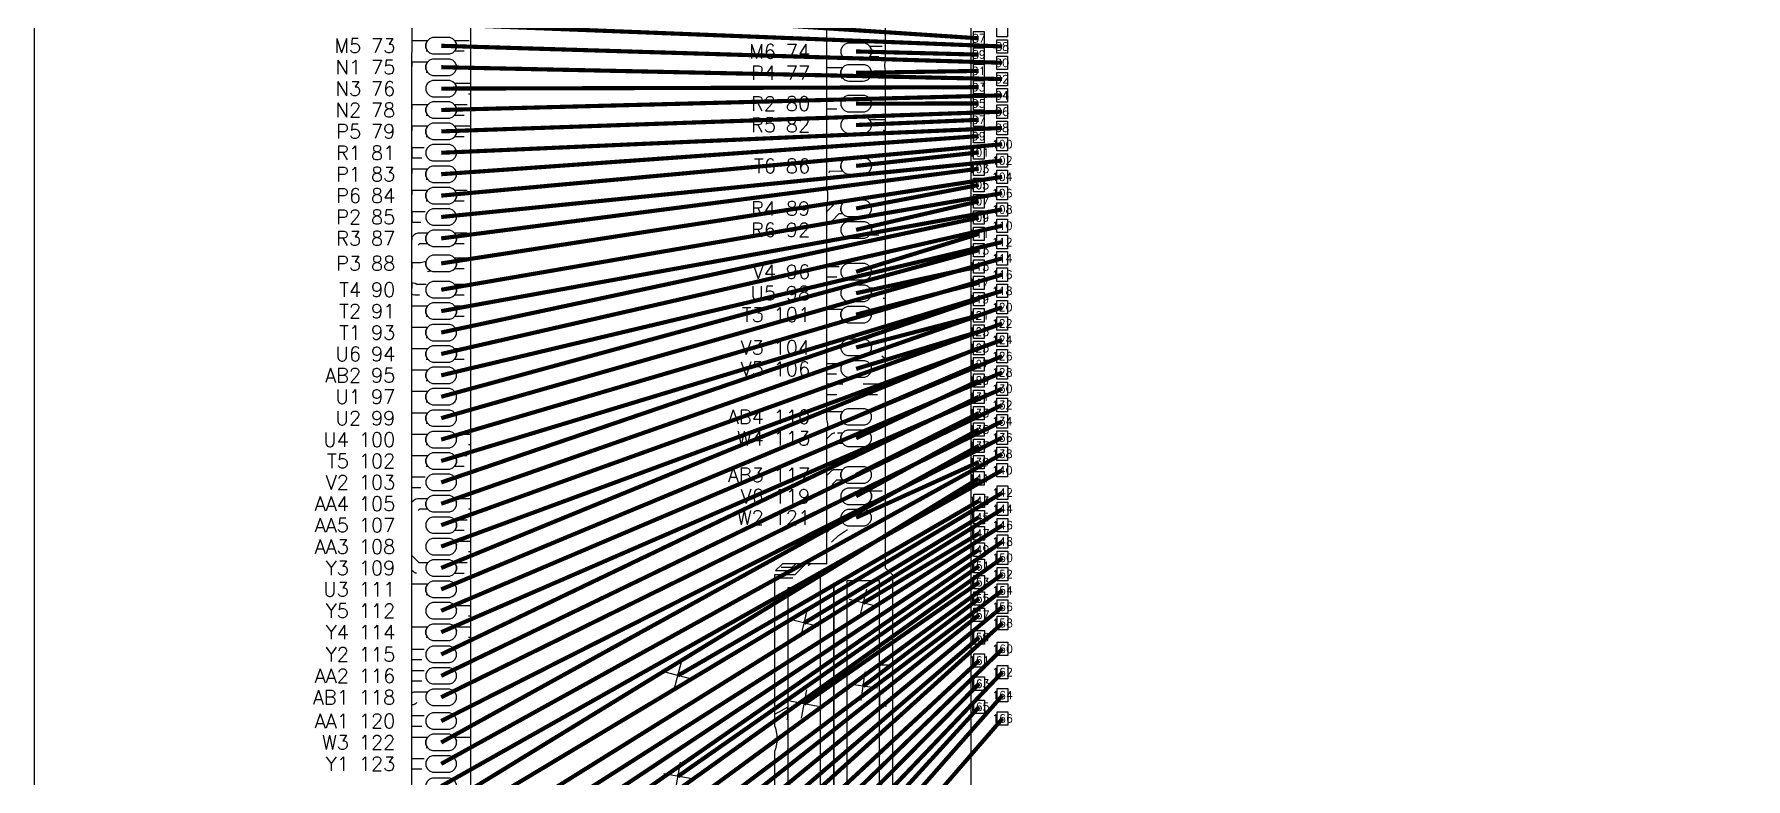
# Model space of a CAD drawing. Extents: x -8.5 to 8.5, y -8.5 to 8.5.
# Drawn here: x -8.5 to -0.1, y -3.67 to -0.02 of the extents above; entities that cross this region are included whole.
import ezdxf
from ezdxf.enums import TextEntityAlignment as Align

# ---------------------------------------------------------------- set-up
doc = ezdxf.new("R2010")
doc.units = 0
doc.header["$MEASUREMENT"] = 0
doc.linetypes.add('DASHED', pattern=[0.03, 0.015, -0.015])
for name, color, linetype in [('COPPER', 40, 'CONTINUOUS'), ('DIE_1', 5, 'CONTINUOUS'), ('DIE_PAD_1', 7, 'CONTINUOUS'), ('DIE_PAD_TEXT_1', 5, 'CONTINUOUS'), ('DIE_TEXT_1', 5, 'CONTINUOUS'), ('FINGER_PAD_1', 7, 'CONTINUOUS'), ('FINGER_TEXT_1', 4, 'CONTINUOUS'), ('RING_1', 3, 'CONTINUOUS'), ('RING_2', 1, 'CONTINUOUS'), ('TOPSOLDERMASK', 4, 'CONTINUOUS'), ('WIRE_TIER_1', 3, 'CONTINUOUS'), ('WIRE_TIER_2', 1, 'CONTINUOUS'), ('WIRE_TIER_3', 6, 'CONTINUOUS')]:
    doc.layers.add(name, color=color, linetype=linetype)
doc.styles.add('FONT0', font='romans', dxfattribs={"height": 1})

# ---------------------------------------------------------------- blocks, each defined once
blk = doc.blocks.new('FINGER-100X250OBR_1')
at = {"layer": 'FINGER_PAD_1', "flags": 128}
blk.add_lwpolyline([(0.00795, 0.07499), (-0.00795, 0.07499), (-0.02265, 0.0689), (-0.0339, 0.05765), (-0.03999, 0.04295), (-0.04, 0.035), (-0.04, -0.035), (-0.03999, -0.04295), (-0.0339, -0.05765), (-0.02265, -0.0689), (-0.00795, -0.07499), (0.00795, -0.07499), (0.02265, -0.0689), (0.0339, -0.05765), (0.03999, -0.04295), (0.04, -0.035), (0.04, 0.035), (0.03999, 0.04295), (0.0339, 0.05765), (0.02265, 0.0689)], close=True, dxfattribs=at)
blk = doc.blocks.new('WIRE_TIER_1')
at = {"layer": 'WIRE_TIER_1', "flags": 128}
for points in [[(0.04999, 0.04999), (-0.04999, -0.04998)], [(-0.04998, 0.04999), (0.04997, -0.04999)]]:
    blk.add_lwpolyline(points, dxfattribs=at)

msp = doc.modelspace()

# ---------------------------------------------------------------- linework, layer by layer
at = {"layer": 'COPPER', "linetype": 'DASHED', "ltscale": 2, "flags": 128}
for points in [[(-6.56838, -0.04902), (-6.64685, -0.04902), (-6.64685, -0.09902), (-6.56838, -0.09902), (-6.57073, -0.09667), (-6.57682, -0.08197), (-6.57682, -0.06607), (-6.57073, -0.05137)], [(-6.43528, -0.04902), (-6.43293, -0.05137), (-6.42684, -0.06607), (-6.42684, -0.08197), (-6.43293, -0.09667), (-6.43528, -0.09902), (-6.36344, -0.09901), (-6.35685, -0.1056), (-6.35685, -0.08588), (-6.35684, -0.08583), (-6.35684, -0.06221), (-6.35685, -0.06216), (-6.35685, -0.04903)], [(-4.39845, -0.07678), (-4.3961, -0.07913), (-4.39001, -0.09383), (-4.39001, -0.10973), (-4.3961, -0.12443), (-4.39845, -0.12678), (-4.32, -0.12677), (-4.32, -0.07679)], [(-6.56839, -0.15407), (-6.64685, -0.15407), (-6.64686, -0.20407), (-6.56839, -0.20407), (-6.57074, -0.20172), (-6.57683, -0.18702), (-6.57683, -0.17112), (-6.57074, -0.15642)], [(-4.53155, -0.18183), (-4.61, -0.18184), (-4.61, -0.23182), (-4.53155, -0.23183), (-4.5339, -0.22948), (-4.53999, -0.21478), (-4.53999, -0.19888), (-4.5339, -0.18418)], [(-6.35686, -0.25912), (-6.43529, -0.25913), (-6.43295, -0.26147), (-6.42686, -0.27617), (-6.42686, -0.29207), (-6.43295, -0.30677), (-6.43529, -0.30911), (-6.35686, -0.30912), (-6.35686, -0.29595)], [(-4.61, -0.33298), (-4.61, -0.38298), (-4.53156, -0.38297), (-4.5339, -0.38063), (-4.53999, -0.36593), (-4.53999, -0.35003), (-4.5339, -0.33533), (-4.53156, -0.33299)], [(-6.56841, -0.36417), (-6.64687, -0.36417), (-6.64687, -0.41417), (-6.56841, -0.41417), (-6.57076, -0.41182), (-6.57685, -0.39712), (-6.57685, -0.38122), (-6.57076, -0.36652)], [(-6.43531, -0.36417), (-6.43296, -0.36652), (-6.42687, -0.38122), (-6.42687, -0.39712), (-6.43296, -0.41182), (-6.43531, -0.41417), (-6.35687, -0.41416), (-6.35687, -0.40098), (-6.35687, -0.38903), (-6.35687, -0.36418)], [(-6.56841, -0.46922), (-6.64687, -0.46922), (-6.64688, -0.51922), (-6.56841, -0.51922), (-6.57076, -0.51687), (-6.57685, -0.50217), (-6.57685, -0.48627), (-6.57076, -0.47157)], [(-6.43531, -0.46922), (-6.43296, -0.47157), (-6.42687, -0.48627), (-6.42687, -0.50217), (-6.43296, -0.51687), (-6.43531, -0.51922), (-6.36756, -0.51921), (-6.35688, -0.52989), (-6.35688, -0.50607), (-6.35687, -0.50603), (-6.35687, -0.48241), (-6.35688, -0.48238), (-6.35688, -0.46925), (-6.35721, -0.46923)], [(-4.32, -0.43795), (-4.32043, -0.43803), (-4.39844, -0.43804), (-4.3961, -0.44038), (-4.39001, -0.45508), (-4.39001, -0.47098), (-4.3961, -0.48568), (-4.39844, -0.48802), (-4.32801, -0.48803), (-4.32, -0.49541)], [(-6.64688, -0.57427), (-6.64688, -0.62427), (-6.56843, -0.62426), (-6.57077, -0.62192), (-6.57686, -0.60722), (-6.57686, -0.59132), (-6.57077, -0.57662), (-6.56843, -0.57428)], [(-4.53155, -0.63859), (-4.61, -0.6386), (-4.61, -0.72707), (-4.59418, -0.68858), (-4.53155, -0.68859), (-4.5339, -0.68624), (-4.53999, -0.67154), (-4.53999, -0.65564), (-4.5339, -0.64094)], [(-6.56843, -0.67932), (-6.64689, -0.67933), (-6.64689, -0.72931), (-6.56843, -0.72932), (-6.57078, -0.72697), (-6.57687, -0.71227), (-6.57687, -0.69637), (-6.57078, -0.68167)], [(-6.56843, -0.78437), (-6.64689, -0.78438), (-6.6469, -0.83436), (-6.56843, -0.83437), (-6.57078, -0.83202), (-6.57687, -0.81732), (-6.57687, -0.80142), (-6.57078, -0.78672)], [(-6.43533, -0.78437), (-6.43298, -0.78672), (-6.42689, -0.80142), (-6.42689, -0.81732), (-6.43298, -0.83202), (-6.43533, -0.83437), (-6.3569, -0.83437), (-6.3569, -0.82122), (-6.35689, -0.82118), (-6.35689, -0.79756), (-6.3569, -0.79753), (-6.3569, -0.78437)], [(-6.6469, -0.88942), (-6.6469, -0.94326), (-6.64307, -0.93942), (-6.56845, -0.93941), (-6.57079, -0.93707), (-6.57688, -0.92237), (-6.57688, -0.90647), (-6.57079, -0.89177), (-6.56845, -0.88943)], [(-4.53156, -0.84749), (-4.55767, -0.84749), (-4.56012, -0.84761), (-4.56254, -0.84797), (-4.56492, -0.84856), (-4.56723, -0.84939), (-4.56945, -0.85044), (-4.57155, -0.8517), (-4.57352, -0.85316), (-4.57534, -0.85481), (-4.61, -0.88947), (-4.61, -0.96015), (-4.54732, -0.89747), (-4.53156, -0.89747), (-4.5339, -0.89513), (-4.53999, -0.88043), (-4.53999, -0.86453), (-4.5339, -0.84983)], [(-6.56846, -0.99448), (-6.61701, -0.99448), (-6.62657, -0.99638), (-6.63468, -1.0018), (-6.64691, -1.01403), (-6.64691, -1.0837), (-6.64387, -1.08167), (-6.64385, -1.08164), (-6.60666, -1.04446), (-6.56846, -1.04446), (-6.5708, -1.04212), (-6.57689, -1.02742), (-6.57689, -1.01152), (-6.5708, -0.99682)], [(-6.43535, -0.99447), (-6.433, -0.99682), (-6.42691, -1.01152), (-6.42691, -1.02742), (-6.433, -1.04212), (-6.43535, -1.04447), (-6.35691, -1.04446), (-6.35691, -1.03128), (-6.35691, -1.02119), (-6.35691, -0.99448)], [(-4.39845, -0.95253), (-4.3961, -0.95488), (-4.39001, -0.96958), (-4.39001, -0.98548), (-4.3961, -1.00018), (-4.39845, -1.00253), (-4.32, -1.00253), (-4.32, -0.95253)], [(-6.5764, -1.13307), (-6.60322, -1.139), (-6.64692, -1.139), (-6.64692, -1.189), (-6.60051, -1.189), (-6.60051, -1.18899), (-6.59522, -1.18794), (-6.59512, -1.1884), (-6.55256, -1.17899), (-6.55955, -1.1761), (-6.5708, -1.16485), (-6.57689, -1.15015), (-6.57689, -1.13425)], [(-6.43535, -1.1172), (-6.433, -1.11955), (-6.42691, -1.13425), (-6.42691, -1.15015), (-6.433, -1.16485), (-6.43535, -1.1672), (-6.35692, -1.16719), (-6.35692, -1.15405), (-6.35691, -1.15401), (-6.35691, -1.13039), (-6.35692, -1.13036), (-6.35692, -1.11721)], [(-4.61, -1.15836), (-4.61, -1.20834), (-4.53156, -1.20834), (-4.5339, -1.206), (-4.53999, -1.1913), (-4.53999, -1.1754), (-4.5339, -1.1607), (-4.53156, -1.15836)], [(-6.63934, -1.239), (-6.64692, -1.239), (-6.64693, -1.29087), (-6.64147, -1.29452), (-6.63191, -1.29642), (-6.56847, -1.29642), (-6.57081, -1.29408), (-6.5769, -1.27938), (-6.5769, -1.26348), (-6.57081, -1.24878), (-6.56847, -1.24644), (-6.62157, -1.24644), (-6.62165, -1.24636), (-6.62167, -1.24633), (-6.62978, -1.24091), (-6.63934, -1.23901)], [(-6.43536, -1.24643), (-6.43301, -1.24878), (-6.42692, -1.26348), (-6.42692, -1.27938), (-6.43301, -1.29408), (-6.43536, -1.29643), (-6.35693, -1.29642), (-6.35693, -1.28327), (-6.35692, -1.28324), (-6.35692, -1.25962), (-6.35693, -1.25959), (-6.35693, -1.24644)], [(-4.32, -1.2634), (-4.39844, -1.26341), (-4.3961, -1.26575), (-4.39001, -1.28045), (-4.39001, -1.29635), (-4.3961, -1.31105), (-4.39844, -1.31339), (-4.32, -1.3134)], [(-6.56847, -1.35148), (-6.64693, -1.35148), (-6.64693, -1.40148), (-6.56847, -1.40148), (-6.57082, -1.39913), (-6.57691, -1.38443), (-6.57691, -1.36853), (-6.57082, -1.35383)], [(-6.43537, -1.35148), (-6.43302, -1.35383), (-6.42693, -1.36853), (-6.42693, -1.38443), (-6.43302, -1.39913), (-6.43537, -1.40148), (-6.37483, -1.40147), (-6.35693, -1.41936), (-6.35693, -1.38831), (-6.35693, -1.35267), (-6.35723, -1.35256), (-6.35961, -1.35197), (-6.36203, -1.35161), (-6.36448, -1.35149)], [(-4.53155, -1.36845), (-4.61, -1.36845), (-4.61, -1.41845), (-4.53155, -1.41845), (-4.5339, -1.4161), (-4.53999, -1.4014), (-4.53999, -1.3855), (-4.5339, -1.3708)], [(-6.56848, -1.45653), (-6.64694, -1.45653), (-6.64694, -1.50653), (-6.56848, -1.50653), (-6.57083, -1.50418), (-6.57692, -1.48948), (-6.57692, -1.47358), (-6.57083, -1.45888)], [(-6.56848, -1.56158), (-6.64694, -1.56158), (-6.64695, -1.61158), (-6.56848, -1.61158), (-6.57083, -1.60923), (-6.57692, -1.59453), (-6.57692, -1.57863), (-6.57083, -1.56393)], [(-6.43538, -1.56158), (-6.43303, -1.56393), (-6.42694, -1.57863), (-6.42694, -1.59453), (-6.43303, -1.60923), (-6.43538, -1.61158), (-6.35695, -1.61157), (-6.35695, -1.59842), (-6.35694, -1.59839), (-6.35694, -1.57477), (-6.35695, -1.57474), (-6.35695, -1.56159)], [(-4.32, -1.52169), (-4.35262, -1.52983), (-4.39845, -1.52983), (-4.3961, -1.53218), (-4.39001, -1.54688), (-4.39001, -1.56278), (-4.3961, -1.57748), (-4.39845, -1.57983), (-4.35838, -1.57983), (-4.32, -1.61065)], [(-6.56849, -1.66663), (-6.64695, -1.66663), (-6.64695, -1.71663), (-6.56849, -1.71663), (-6.57084, -1.71428), (-6.57693, -1.69958), (-6.57693, -1.68368), (-6.57084, -1.66898)], [(-4.61, -1.6331), (-4.61, -1.68487), (-4.53155, -1.68488), (-4.5339, -1.68253), (-4.53999, -1.66783), (-4.53999, -1.65193), (-4.5339, -1.63723), (-4.53155, -1.63488), (-4.60821, -1.63489)], [(-4.61, -1.73488), (-4.61, -1.78488), (-4.32, -1.78487), (-4.32, -1.73489)], [(-6.5685, -1.77168), (-6.64696, -1.77168), (-6.64696, -1.82168), (-6.5685, -1.82168), (-6.57085, -1.81933), (-6.57694, -1.80463), (-6.57694, -1.78873), (-6.57085, -1.77403)], [(-6.5685, -1.87673), (-6.64696, -1.87674), (-6.64697, -1.92672), (-6.5685, -1.92673), (-6.57085, -1.92438), (-6.57694, -1.90968), (-6.57694, -1.89378), (-6.57085, -1.87908)], [(-4.53155, -1.87021), (-4.61, -1.87022), (-4.61, -1.88037), (-4.60969, -1.88191), (-4.60999, -1.8834), (-4.60999, -1.90702), (-4.60737, -1.9202), (-4.53155, -1.92021), (-4.5339, -1.91786), (-4.53999, -1.90316), (-4.53999, -1.88726), (-4.5339, -1.87256)], [(-6.56851, -1.98178), (-6.64697, -1.98179), (-6.64697, -2.03177), (-6.56851, -2.03178), (-6.57086, -2.02943), (-6.57695, -2.01473), (-6.57695, -1.99883), (-6.57086, -1.98413)], [(-6.35697, -1.98178), (-6.4354, -1.98179), (-6.43306, -1.98413), (-6.42697, -1.99883), (-6.42697, -2.01473), (-6.43306, -2.02943), (-6.4354, -2.03177), (-6.35697, -2.03178), (-6.35697, -2.01861)], [(-4.57, -1.97526), (-4.57, -1.97527), (-4.57245, -1.97539), (-4.57487, -1.97575), (-4.57725, -1.97634), (-4.57956, -1.97717), (-4.58178, -1.97822), (-4.58388, -1.97948), (-4.58585, -1.98094), (-4.58767, -1.98259), (-4.58777, -1.9827), (-4.61, -2.00493), (-4.61, -2.07559), (-4.55967, -2.02526), (-4.53155, -2.02526), (-4.5339, -2.02291), (-4.53999, -2.00821), (-4.53999, -1.99231), (-4.5339, -1.97761), (-4.53155, -1.97526)], [(-6.56852, -2.08683), (-6.64698, -2.08684), (-6.64698, -2.13682), (-6.56852, -2.13683), (-6.57087, -2.13448), (-6.57696, -2.11978), (-6.57696, -2.10388), (-6.57087, -2.08918)], [(-6.43542, -2.08683), (-6.43307, -2.08918), (-6.42698, -2.10388), (-6.42698, -2.11978), (-6.43307, -2.13448), (-6.43542, -2.13683), (-6.35698, -2.13683), (-6.35697, -2.08683)], [(-4.53156, -2.15513), (-4.57, -2.15513), (-4.57245, -2.15525), (-4.57487, -2.15561), (-4.57725, -2.1562), (-4.57956, -2.15703), (-4.58178, -2.15808), (-4.58388, -2.15934), (-4.58585, -2.1608), (-4.58767, -2.16245), (-4.61, -2.18478), (-4.61, -2.25546), (-4.55965, -2.20511), (-4.53156, -2.20511), (-4.5339, -2.20277), (-4.53999, -2.18807), (-4.53999, -2.17217), (-4.5339, -2.15747)], [(-6.64698, -2.19188), (-6.64699, -2.24531), (-6.64356, -2.24188), (-6.56854, -2.24187), (-6.57088, -2.23953), (-6.57697, -2.22483), (-6.57697, -2.20893), (-6.57088, -2.19423), (-6.56854, -2.19189)], [(-4.39845, -2.26017), (-4.3961, -2.26252), (-4.39001, -2.27722), (-4.39001, -2.29312), (-4.3961, -2.30782), (-4.39845, -2.31017), (-4.32, -2.31016), (-4.32, -2.26018)], [(-6.56854, -2.29694), (-6.6175, -2.29694), (-6.62706, -2.29884), (-6.63517, -2.30426), (-6.64699, -2.31608), (-6.647, -2.38676), (-6.60715, -2.34692), (-6.56854, -2.34692), (-6.57088, -2.34458), (-6.57697, -2.32988), (-6.57697, -2.31398), (-6.57088, -2.29928)], [(-6.35699, -2.29693), (-6.43542, -2.29694), (-6.43308, -2.29928), (-6.42699, -2.31398), (-6.42699, -2.32988), (-6.43308, -2.34458), (-6.43542, -2.34692), (-6.35699, -2.34693), (-6.35699, -2.33376), (-6.35699, -2.31011)], [(-6.43544, -2.40198), (-6.43309, -2.40433), (-6.427, -2.41903), (-6.427, -2.43493), (-6.43309, -2.44963), (-6.43544, -2.45198), (-6.357, -2.45197), (-6.35699, -2.40199)], [(-4.53626, -2.40717), (-4.58091, -2.43653), (-4.58107, -2.43663), (-4.58304, -2.43809), (-4.58486, -2.43974), (-4.58496, -2.43985), (-4.61, -2.46489), (-4.61, -2.53555), (-4.55136, -2.47691), (-4.48036, -2.43022), (-4.5, -2.43022), (-4.50795, -2.43021), (-4.52265, -2.42412), (-4.5339, -2.41287)], [(-6.357, -2.50703), (-6.43544, -2.50704), (-6.4331, -2.50938), (-6.42701, -2.52408), (-6.42701, -2.53998), (-6.4331, -2.55468), (-6.43544, -2.55702), (-6.35701, -2.55703)], [(-6.64701, -2.57542), (-6.64701, -2.64609), (-6.63835, -2.65475), (-6.63024, -2.66017), (-6.62068, -2.66207), (-6.56856, -2.66207), (-6.5709, -2.65973), (-6.57699, -2.64503), (-6.57699, -2.62913), (-6.5709, -2.61443), (-6.56856, -2.61209), (-6.61033, -2.61209)], [(-6.43545, -2.61208), (-6.4331, -2.61443), (-6.42701, -2.62913), (-6.42701, -2.64503), (-6.4331, -2.65973), (-6.43545, -2.66208), (-6.35701, -2.66207), (-6.35701, -2.64891), (-6.35701, -2.62526), (-6.35701, -2.61209)], [(-4.6905, -2.61606), (-4.71089, -2.61606), (-4.76287, -2.66804), (-4.7646, -2.66919), (-4.76652, -2.66999), (-4.76856, -2.67039), (-4.865, -2.67039), (-4.865, -2.68483), (-4.76961, -2.68482), (-4.76716, -2.6847), (-4.76474, -2.68434), (-4.76236, -2.68375), (-4.76005, -2.68292), (-4.75783, -2.68187), (-4.75573, -2.68061), (-4.75376, -2.67915), (-4.75194, -2.6775)], [(-4.74078, -2.61606), (-4.76118, -2.61606), (-4.77996, -2.63484), (-4.84571, -2.63483), (-4.86014, -2.64926), (-4.77399, -2.64927)], [(-6.56856, -2.71722), (-6.64702, -2.71723), (-6.64702, -2.76721), (-6.56856, -2.76722), (-6.57091, -2.76487), (-6.577, -2.75017), (-6.577, -2.73427), (-6.57091, -2.71957)], [(-6.35702, -2.82227), (-6.43546, -2.82228), (-6.43312, -2.82462), (-6.42703, -2.83932), (-6.42703, -2.85522), (-6.43312, -2.86992), (-6.43546, -2.87226), (-6.35703, -2.87227)], [(-6.56857, -2.92732), (-6.64703, -2.92733), (-6.64703, -2.97731), (-6.56857, -2.97732), (-6.57092, -2.97497), (-6.57701, -2.96027), (-6.57701, -2.94437), (-6.57092, -2.92967)], [(-6.35703, -2.92732), (-6.43546, -2.92733), (-6.43312, -2.92967), (-6.42703, -2.94437), (-6.42703, -2.96027), (-6.43312, -2.97497), (-6.43546, -2.97731), (-6.35703, -2.97732), (-6.35703, -2.96414), (-6.35703, -2.9405)], [(-6.64704, -3.03656), (-6.64704, -3.08656), (-6.56859, -3.08655), (-6.57093, -3.08421), (-6.57702, -3.06951), (-6.57702, -3.05361), (-6.57093, -3.03891), (-6.56859, -3.03657)], [(-6.64704, -3.14161), (-6.64705, -3.19161), (-6.5686, -3.1916), (-6.57094, -3.18926), (-6.57703, -3.17456), (-6.57703, -3.15866), (-6.57094, -3.14396), (-6.5686, -3.14162)], [(-4.285, -3.11431), (-4.35, -3.11431), (-4.35, -3.31429), (-4.285, -3.31429)], [(-6.63204, -3.24666), (-6.63204, -3.24667), (-6.63449, -3.24679), (-6.63691, -3.24715), (-6.63929, -3.24774), (-6.6416, -3.24857), (-6.64382, -3.24962), (-6.64592, -3.25088), (-6.64705, -3.25172), (-6.64705, -3.30767), (-6.64306, -3.30767), (-6.64061, -3.30755), (-6.63819, -3.30719), (-6.63581, -3.3066), (-6.6335, -3.30577), (-6.63128, -3.30472), (-6.62918, -3.30346), (-6.62721, -3.302), (-6.62539, -3.30035), (-6.6217, -3.29666), (-6.56859, -3.29666), (-6.57094, -3.29431), (-6.57703, -3.27961), (-6.57703, -3.26371), (-6.57094, -3.24901), (-6.56859, -3.24666)], [(-4.8, -3.31972), (-4.865, -3.35562), (-4.865, -3.41138), (-4.86455, -3.41246), (-4.8, -3.37681)], [(-6.64706, -3.36353), (-6.64706, -3.41351), (-6.56861, -3.41351), (-6.57095, -3.41117), (-6.57704, -3.39647), (-6.57704, -3.38057), (-6.57095, -3.36587), (-6.56861, -3.36353)], [(-6.56861, -3.46857), (-6.64706, -3.46858), (-6.64707, -3.51856), (-6.56861, -3.51857), (-6.57096, -3.51622), (-6.57705, -3.50152), (-6.57705, -3.48562), (-6.57096, -3.47092)], [(-6.35706, -3.46857), (-6.4355, -3.46858), (-6.43316, -3.47092), (-6.42707, -3.48562), (-6.42707, -3.50152), (-6.43316, -3.51622), (-6.4355, -3.51856), (-6.35707, -3.51857)], [(-6.64707, -3.57362), (-6.64707, -3.62362), (-6.56863, -3.62361), (-6.57097, -3.62127), (-6.57706, -3.60657), (-6.57706, -3.59067), (-6.57097, -3.57597), (-6.56863, -3.57363)]]:
    msp.add_lwpolyline(points, close=True, dxfattribs=at)
at = {"layer": 'DIE_1', "flags": 128}
msp.add_lwpolyline([(-3.9, -3.9), (-3.9, 3.9), (3.9, 3.9), (3.9, -3.9)], close=True, dxfattribs=at)
at = {"layer": 'DIE_PAD_1', "flags": 128}
for points in [[(-3.77425, -0.0303), (-3.77425, 0.0357), (-3.72125, 0.0357), (-3.72125, -0.0303)], [(-3.88925, -0.0703), (-3.88925, -0.0043), (-3.83625, -0.0043), (-3.83625, -0.0703)], [(-3.77425, -0.1103), (-3.77425, -0.0443), (-3.72125, -0.0443), (-3.72125, -0.1103)], [(-3.88925, -0.1503), (-3.88925, -0.0843), (-3.83625, -0.0843), (-3.83625, -0.1503)], [(-3.88925, -0.2303), (-3.88925, -0.1643), (-3.83625, -0.1643), (-3.83625, -0.2303)], [(-3.77425, -0.1903), (-3.77425, -0.1243), (-3.72125, -0.1243), (-3.72125, -0.1903)], [(-3.88925, -0.3103), (-3.88925, -0.2443), (-3.83625, -0.2443), (-3.83625, -0.3103)], [(-3.77425, -0.2703), (-3.77425, -0.2043), (-3.72125, -0.2043), (-3.72125, -0.2703)], [(-3.88925, -0.3903), (-3.88925, -0.3243), (-3.83625, -0.3243), (-3.83625, -0.3903)], [(-3.77425, -0.3503), (-3.77425, -0.2843), (-3.72125, -0.2843), (-3.72125, -0.3503)], [(-3.88925, -0.4703), (-3.88925, -0.4043), (-3.83625, -0.4043), (-3.83625, -0.4703)], [(-3.77425, -0.4303), (-3.77425, -0.3643), (-3.72125, -0.3643), (-3.72125, -0.4303)], [(-3.88925, -0.5503), (-3.88925, -0.4843), (-3.83625, -0.4843), (-3.83625, -0.5503)], [(-3.77425, -0.5103), (-3.77425, -0.4443), (-3.72125, -0.4443), (-3.72125, -0.5103)], [(-3.88925, -0.6303), (-3.88925, -0.5643), (-3.83625, -0.5643), (-3.83625, -0.6303)], [(-3.77425, -0.5903), (-3.77425, -0.5243), (-3.72125, -0.5243), (-3.72125, -0.5903)], [(-3.88925, -0.7103), (-3.88925, -0.6443), (-3.83625, -0.6443), (-3.83625, -0.7103)], [(-3.77425, -0.6703), (-3.77425, -0.6043), (-3.72125, -0.6043), (-3.72125, -0.6703)], [(-3.88925, -0.7903), (-3.88925, -0.7243), (-3.83625, -0.7243), (-3.83625, -0.7903)], [(-3.77425, -0.7503), (-3.77425, -0.6843), (-3.72125, -0.6843), (-3.72125, -0.7503)], [(-3.88925, -0.8703), (-3.88925, -0.8043), (-3.83625, -0.8043), (-3.83625, -0.8703)], [(-3.77425, -0.8303), (-3.77425, -0.7643), (-3.72125, -0.7643), (-3.72125, -0.8303)], [(-3.88925, -0.9503), (-3.88925, -0.8843), (-3.83625, -0.8843), (-3.83625, -0.9503)], [(-3.77425, -0.9103), (-3.77425, -0.8443), (-3.72125, -0.8443), (-3.72125, -0.9103)], [(-3.77425, -0.9903), (-3.77425, -0.9243), (-3.72125, -0.9243), (-3.72125, -0.9903)], [(-3.88925, -1.0303), (-3.88925, -0.9643), (-3.83625, -0.9643), (-3.83625, -1.0303)], [(-3.77425, -1.0703), (-3.77425, -1.0043), (-3.72125, -1.0043), (-3.72125, -1.0703)], [(-3.88925, -1.1103), (-3.88925, -1.0443), (-3.83625, -1.0443), (-3.83625, -1.1103)], [(-3.77425, -1.1503), (-3.77425, -1.0843), (-3.72125, -1.0843), (-3.72125, -1.1503)], [(-3.88925, -1.1903), (-3.88925, -1.1243), (-3.83625, -1.1243), (-3.83625, -1.1903)], [(-3.77425, -1.2303), (-3.77425, -1.1643), (-3.72125, -1.1643), (-3.72125, -1.2303)], [(-3.88925, -1.2703), (-3.88925, -1.2043), (-3.83625, -1.2043), (-3.83625, -1.2703)], [(-3.77425, -1.3103), (-3.77425, -1.2443), (-3.72125, -1.2443), (-3.72125, -1.3103)], [(-3.88925, -1.3503), (-3.88925, -1.2843), (-3.83625, -1.2843), (-3.83625, -1.3503)], [(-3.77425, -1.3903), (-3.77425, -1.3243), (-3.72125, -1.3243), (-3.72125, -1.3903)], [(-3.88925, -1.4303), (-3.88925, -1.3643), (-3.83625, -1.3643), (-3.83625, -1.4303)], [(-3.77425, -1.4703), (-3.77425, -1.4043), (-3.72125, -1.4043), (-3.72125, -1.4703)], [(-3.88925, -1.5103), (-3.88925, -1.4443), (-3.83625, -1.4443), (-3.83625, -1.5103)], [(-3.77425, -1.5503), (-3.77425, -1.4843), (-3.72125, -1.4843), (-3.72125, -1.5503)], [(-3.88925, -1.5903), (-3.88925, -1.5243), (-3.83625, -1.5243), (-3.83625, -1.5903)], [(-3.77425, -1.6303), (-3.77425, -1.5643), (-3.72125, -1.5643), (-3.72125, -1.6303)], [(-3.88925, -1.6703), (-3.88925, -1.6043), (-3.83625, -1.6043), (-3.83625, -1.6703)], [(-3.77425, -1.7103), (-3.77425, -1.6443), (-3.72125, -1.6443), (-3.72125, -1.7103)], [(-3.88925, -1.7503), (-3.88925, -1.6843), (-3.83625, -1.6843), (-3.83625, -1.7503)], [(-3.88925, -1.8303), (-3.88925, -1.7643), (-3.83625, -1.7643), (-3.83625, -1.8303)], [(-3.77425, -1.7903), (-3.77425, -1.7243), (-3.72125, -1.7243), (-3.72125, -1.7903)], [(-3.88925, -1.9103), (-3.88925, -1.8443), (-3.83625, -1.8443), (-3.83625, -1.9103)], [(-3.77425, -1.8703), (-3.77425, -1.8043), (-3.72125, -1.8043), (-3.72125, -1.8703)], [(-3.88925, -1.9903), (-3.88925, -1.9243), (-3.83625, -1.9243), (-3.83625, -1.9903)], [(-3.77425, -1.9503), (-3.77425, -1.8843), (-3.72125, -1.8843), (-3.72125, -1.9503)], [(-3.88925, -2.0703), (-3.88925, -2.0043), (-3.83625, -2.0043), (-3.83625, -2.0703)], [(-3.77425, -2.0303), (-3.77425, -1.9643), (-3.72125, -1.9643), (-3.72125, -2.0303)], [(-3.88925, -2.1503), (-3.88925, -2.0843), (-3.83625, -2.0843), (-3.83625, -2.1503)], [(-3.77425, -2.1103), (-3.77425, -2.0443), (-3.72125, -2.0443), (-3.72125, -2.1103)], [(-3.88925, -2.2303), (-3.88925, -2.1643), (-3.83625, -2.1643), (-3.83625, -2.2303)], [(-3.77425, -2.1903), (-3.77425, -2.1243), (-3.72125, -2.1243), (-3.72125, -2.1903)], [(-3.77236, -2.3003), (-3.77236, -2.2343), (-3.71936, -2.2343), (-3.71936, -2.3003)], [(-3.88736, -2.3403), (-3.88736, -2.2743), (-3.83436, -2.2743), (-3.83436, -2.3403)], [(-3.77236, -2.3803), (-3.77236, -2.3143), (-3.71936, -2.3143), (-3.71936, -2.3803)], [(-3.88736, -2.4203), (-3.88736, -2.3543), (-3.83436, -2.3543), (-3.83436, -2.4203)], [(-3.88736, -2.5003), (-3.88736, -2.4343), (-3.83436, -2.4343), (-3.83436, -2.5003)], [(-3.77236, -2.4603), (-3.77236, -2.3943), (-3.71936, -2.3943), (-3.71936, -2.4603)], [(-3.88736, -2.5803), (-3.88736, -2.5143), (-3.83436, -2.5143), (-3.83436, -2.5803)], [(-3.77236, -2.5403), (-3.77236, -2.4743), (-3.71936, -2.4743), (-3.71936, -2.5403)], [(-3.88736, -2.6603), (-3.88736, -2.5943), (-3.83436, -2.5943), (-3.83436, -2.6603)], [(-3.77236, -2.6203), (-3.77236, -2.5543), (-3.71936, -2.5543), (-3.71936, -2.6203)], [(-3.88736, -2.7403), (-3.88736, -2.6743), (-3.83436, -2.6743), (-3.83436, -2.7403)], [(-3.77236, -2.7003), (-3.77236, -2.6343), (-3.71936, -2.6343), (-3.71936, -2.7003)], [(-3.88736, -2.8203), (-3.88736, -2.7543), (-3.83436, -2.7543), (-3.83436, -2.8203)], [(-3.77236, -2.7803), (-3.77236, -2.7143), (-3.71936, -2.7143), (-3.71936, -2.7803)], [(-3.88736, -2.9003), (-3.88736, -2.8343), (-3.83436, -2.8343), (-3.83436, -2.9003)], [(-3.77236, -2.8603), (-3.77236, -2.7943), (-3.71936, -2.7943), (-3.71936, -2.8603)], [(-3.77236, -2.9403), (-3.77236, -2.8743), (-3.71936, -2.8743), (-3.71936, -2.9403)], [(-3.88736, -3.0103), (-3.88736, -2.9443), (-3.83436, -2.9443), (-3.83436, -3.0103)], [(-3.77236, -3.06722), (-3.77236, -3.00122), (-3.71936, -3.00122), (-3.71936, -3.06722)], [(-3.88736, -3.12415), (-3.88736, -3.05815), (-3.83436, -3.05815), (-3.83436, -3.12415)], [(-3.88736, -3.238), (-3.88736, -3.172), (-3.83436, -3.172), (-3.83436, -3.238)], [(-3.77236, -3.18107), (-3.77236, -3.11507), (-3.71936, -3.11507), (-3.71936, -3.18107)], [(-3.77236, -3.29492), (-3.77236, -3.22892), (-3.71936, -3.22892), (-3.71936, -3.29492)], [(-3.88736, -3.35185), (-3.88736, -3.28585), (-3.83436, -3.28585), (-3.83436, -3.35185)], [(-3.77236, -3.40877), (-3.77236, -3.34277), (-3.71936, -3.34277), (-3.71936, -3.40877)]]:
    msp.add_lwpolyline(points, close=True, dxfattribs=at)
at = {"layer": 'DIE_TEXT_1'}
msp.add_lwpolyline([(-8.5, -8.5), (8.5, -8.5), (8.5, 8.5), (-8.5, 8.5), (-8.5, -8.5)], dxfattribs=at)
at = {"layer": 'RING_1', "flags": 128}
msp.add_lwpolyline([(-4.35, -2.7), (-4.51, -2.7), (-4.51, -4.15267), (-4.15267, -4.51), (4.15267, -4.51), (4.5044, -4.15827), (4.39429, -4.04815), (4.0864, -4.35), (-4.0864, -4.35), (-4.35, -4.0864)], close=True, dxfattribs=at)
at = {"layer": 'RING_2', "flags": 128}
msp.add_lwpolyline([(4.8, 0.56586), (4.64, 0.56586), (4.64, -4.20652), (4.20652, -4.64), (-4.20652, -4.64), (-4.64, -4.20652), (-4.64, -2.68106), (-4.68397, -2.68106), (-4.72144, -2.71853), (-4.73381, -2.7268), (-4.74756, -2.73249), (-4.76216, -2.73539), (-4.8, -2.73539), (-4.8, -4.27279), (-4.27279, -4.8), (4.27279, -4.8), (4.8, -4.27279)], close=True, dxfattribs=at)
at = {"layer": 'TOPSOLDERMASK', "flags": 128}
for points in [[(-6.6466, 3.82778), (-6.6471, -4.03837)], [(0.03854, -4.285), (-1.93099, -4.285), (-1.93612, -4.28843), (-1.96797, -4.30162), (-2.00178, -4.30835), (-2.03626, -4.30835), (-2.07007, -4.30162), (-2.10192, -4.28843), (-2.10705, -4.285), (-4.05946, -4.285), (-4.285, -4.05946), (-4.285, -2.67306), (-4.32, -2.63806), (-4.32, -0.22113), (-4.32025, -0.21986), (-4.32001, -0.21864), (-4.32001, -0.19502), (-4.32401, -0.1749), (-4.32401, -0.1665), (-4.32, -0.14635), (-4.32, 2.53806)], [(-4.61, 0.81372), (-4.61, -0.76978), (-4.60503, -0.79475), (-4.60503, -0.82923), (-4.61, -0.8542), (-4.61, -1.88037), (-4.60969, -1.88191), (-4.60999, -1.8834), (-4.60999, -1.90702), (-4.60538, -1.93021), (-4.605, -1.93113), (-4.605, -1.93997), (-4.61, -1.96509), (-4.61, -2.61912), (-4.61306, -2.61606), (-4.71089, -2.61606), (-4.76287, -2.66804), (-4.7646, -2.66919), (-4.76652, -2.66999), (-4.76856, -2.67039), (-4.865, -2.67039), (-4.865, -3.41138), (-4.86005, -3.42333), (-4.85332, -3.45714), (-4.85332, -3.49162), (-4.86005, -3.52543), (-4.865, -3.53738), (-4.865, -3.88622)], [(-6.35708, -3.70789), (-6.35706, -3.40033), (-6.35706, -3.39181), (-6.35705, -3.28349), (-6.35705, -3.28347), (-6.35705, -3.25985), (-6.35705, -3.25984), (-6.35703, -2.96414), (-6.35703, -2.96413), (-6.35703, -2.94051), (-6.35703, -2.9405), (-6.35701, -2.64891), (-6.35701, -2.64889), (-6.35701, -2.62527), (-6.35701, -2.62526), (-6.35699, -2.33376), (-6.35699, -2.33374), (-6.35699, -2.31012), (-6.35699, -2.31011), (-6.35697, -2.01861), (-6.35697, -2.01859), (-6.35697, -1.99497), (-6.35697, -1.99496), (-6.35697, -1.91357), (-6.35696, -1.91354), (-6.35696, -1.88992), (-6.35696, -1.8899), (-6.35695, -1.70346), (-6.35695, -1.70344), (-6.35695, -1.67982), (-6.35695, -1.67981), (-6.35695, -1.59842), (-6.35694, -1.59839), (-6.35694, -1.57477), (-6.35695, -1.57474), (-6.35693, -1.38831), (-6.35693, -1.38829), (-6.35693, -1.36467), (-6.35693, -1.36466), (-6.35693, -1.28327), (-6.35692, -1.28324), (-6.35692, -1.25962), (-6.35693, -1.25959), (-6.35692, -1.15405), (-6.35691, -1.15401), (-6.35691, -1.13039), (-6.35692, -1.13036), (-6.35691, -1.03128), (-6.35691, -1.02119), (-6.3569, -0.92625), (-6.3569, -0.92623), (-6.3569, -0.90261), (-6.3569, -0.9026), (-6.3569, -0.82122), (-6.35689, -0.82118), (-6.35689, -0.79756), (-6.3569, -0.79753), (-6.35689, -0.71613), (-6.35689, -0.70511), (-6.35688, -0.6111), (-6.35688, -0.61108), (-6.35688, -0.58746), (-6.35688, -0.58745), (-6.35688, -0.50607), (-6.35687, -0.50603), (-6.35687, -0.48241), (-6.35688, -0.48238), (-6.35687, -0.40098), (-6.35687, -0.38903), (-6.35686, -0.29595), (-6.35686, -0.29593), (-6.35686, -0.27231), (-6.35686, -0.2723), (-6.35686, -0.19092), (-6.35685, -0.19088), (-6.35685, -0.16726), (-6.35686, -0.16723), (-6.35685, -0.08588), (-6.35684, -0.08583), (-6.35684, -0.06221), (-6.35685, -0.06216), (-6.35684, 0.0192)]]:
    msp.add_lwpolyline(points, dxfattribs=at)
for points in [[(-4.74078, -2.61606), (-4.82694, -2.61606), (-4.86014, -2.64926), (-4.77399, -2.64927)], [(-4.575, -4.17958), (-4.575, -2.70988)]]:
    msp.add_lwpolyline(points, close=True, dxfattribs=at)
at = {"layer": 'WIRE_TIER_1', "const_width": 0.0203}
for points in [[(-3.86275, -0.1173), (-4.465, -0.10178)], [(-3.86275, -0.1973), (-4.465, -0.20683)], [(-3.86275, -0.3573), (-4.465, -0.35798)], [(-3.86275, -0.4373), (-4.465, -0.46303)], [(-3.86275, -0.5973), (-4.465, -0.66359)], [(-3.86275, -0.7573), (-4.465, -0.87248)], [(-3.86275, -0.8373), (-4.465, -0.97753)], [(-3.86275, -0.9973), (-4.465, -1.18335)], [(-3.86275, -1.1573), (-4.465, -1.2884)], [(-3.86275, -1.2373), (-4.465, -1.39345)], [(-3.86275, -1.3973), (-4.465, -1.55483)], [(-3.86275, -1.4773), (-4.465, -1.65988)], [(-3.86275, -1.6373), (-4.465, -1.89521)], [(-3.86275, -1.7173), (-4.465, -2.00026)], [(-3.86275, -1.8773), (-4.465, -2.18012)], [(-3.86275, -1.9573), (-4.465, -2.28517)], [(-3.86275, -2.1173), (-4.465, -2.39022)], [(-3.86086, -2.3073), (-5.34, -3.16539)], [(-3.86086, -2.3873), (-4.72, -2.90742)], [(-3.86086, -2.4673), (-4.43, -2.80933)], [(-3.86086, -2.6273), (-5.34, -3.66007)], [(-3.86086, -2.7073), (-4.72, -3.30407)], [(-3.86086, -2.7873), (-4.43, -3.21746)]]:
    msp.add_lwpolyline(points, dxfattribs=at)
at = {"layer": 'WIRE_TIER_2', "const_width": 0.0203}
for points in [[(-3.86275, -0.0373), (-6.50182, 0.13608)], [(-3.86275, -0.2773), (-6.50185, -0.28412)], [(-3.86275, -0.5173), (-6.50188, -0.70432)], [(-3.86275, -0.6773), (-6.5019, -1.01947)], [(-3.86275, -0.9173), (-6.50193, -1.48153)], [(-3.86275, -1.0773), (-6.50195, -1.79668)], [(-3.86275, -1.3173), (-6.50198, -2.21688)], [(-3.86275, -1.5573), (-6.502, -2.63708)], [(-3.86275, -1.7973), (-6.50203, -3.06156)], [(-3.86275, -2.0373), (-6.50206, -3.49357)], [(-3.86275, -2.1973), (-6.50208, -3.81332)], [(-3.86086, -2.5473), (-6.47142, -4.28229)], [(-3.86086, -2.8673), (-6.3089, -4.80532)], [(-3.86086, -2.9773), (-6.19854, -4.98411)], [(-3.86086, -3.09115), (-6.08819, -5.16289)], [(-3.86086, -3.205), (-5.97783, -5.34168)], [(-3.86086, -3.31885), (-5.86748, -5.52046)]]:
    msp.add_lwpolyline(points, dxfattribs=at)
at = {"layer": 'WIRE_TIER_3', "const_width": 0.0203}
for points in [[(-3.74775, -0.0773), (-6.50183, 0.03103)], [(-3.74775, -0.1573), (-6.50183, -0.07402)], [(-3.74775, -0.2373), (-6.50184, -0.17907)], [(-3.74775, -0.3173), (-6.50186, -0.38917)], [(-3.74775, -0.3973), (-6.50186, -0.49422)], [(-3.74775, -0.4773), (-6.50187, -0.59927)], [(-3.74775, -0.5573), (-6.50188, -0.80937)], [(-3.74775, -0.6373), (-6.50189, -0.91442)], [(-3.74775, -0.7173), (-6.5019, -1.1422)], [(-3.74775, -0.7973), (-6.50191, -1.27143)], [(-3.74775, -0.8773), (-6.50192, -1.37648)], [(-3.74775, -0.9573), (-6.50193, -1.58658)], [(-3.74775, -1.0373), (-6.50194, -1.69163)], [(-3.74775, -1.1173), (-6.50195, -1.90173)], [(-3.74775, -1.1973), (-6.50196, -2.00678)], [(-3.74775, -1.2773), (-6.50197, -2.11183)], [(-3.74775, -1.4373), (-6.50199, -2.42698)], [(-3.74775, -1.3573), (-6.50198, -2.32193)], [(-3.74775, -1.5173), (-6.502, -2.53203)], [(-3.74775, -1.5973), (-6.50201, -2.74222)], [(-3.74775, -1.6773), (-6.50202, -2.84727)], [(-3.74775, -1.7573), (-6.50202, -2.95232)], [(-3.74775, -1.8373), (-6.50204, -3.16661)], [(-3.74775, -1.9173), (-6.50204, -3.27166)], [(-3.74775, -1.9973), (-6.50205, -3.38852)], [(-3.74775, -2.0773), (-6.50207, -3.59862)], [(-3.74775, -2.1573), (-6.50207, -3.70827)], [(-3.74586, -2.2673), (-6.50209, -3.91837)], [(-3.74586, -2.3473), (-6.47142, -4.04608)], [(-3.74586, -2.4273), (-6.47142, -4.16271)], [(-3.74586, -2.5073), (-6.47142, -4.40144)], [(-3.74586, -2.5873), (-6.47443, -4.53715)], [(-3.74586, -2.6673), (-6.41925, -4.62654)], [(-3.74586, -2.7473), (-6.36408, -4.71593)], [(-3.74586, -2.8273), (-6.25372, -4.89471)], [(-3.74586, -2.9073), (-6.14337, -5.0735)], [(-3.74586, -3.03422), (-6.03301, -5.25228)], [(-3.74586, -3.14807), (-5.92266, -5.43107)], [(-3.74586, -3.26192), (-5.8123, -5.60985)], [(-3.74586, -3.37577), (-5.75712, -5.69924)]]:
    msp.add_lwpolyline(points, dxfattribs=at)

# ---------------------------------------------------------------- block references
at = {"layer": 'FINGER_PAD_1'}
for p, rotation in [((-6.50183, -0.07402), 89.99600000000002), ((-4.465, -0.10178), 90), ((-6.50184, -0.17907), 89.99600000000002), ((-4.465, -0.20683), 90), ((-6.50185, -0.28412), 89.99600000000002), ((-4.465, -0.35798), 90), ((-6.50186, -0.38917), 89.99600000000002), ((-6.50186, -0.49422), 89.99600000000002), ((-4.465, -0.46303), 90), ((-6.50187, -0.59927), 89.99600000000002), ((-6.50188, -0.70432), 89.99600000000002), ((-4.465, -0.66359), 90), ((-6.50188, -0.80937), 89.99600000000002), ((-4.465, -0.87248), 90), ((-6.50189, -0.91442), 89.99600000000002), ((-6.5019, -1.01947), 89.99600000000002), ((-4.465, -0.97753), 90), ((-6.5019, -1.1422), 89.99600000000002), ((-4.465, -1.18335), 90), ((-6.50191, -1.27143), 89.99600000000002), ((-4.465, -1.2884), 90), ((-6.50192, -1.37648), 89.99600000000002), ((-4.465, -1.39345), 90), ((-6.50193, -1.48153), 89.99600000000002), ((-6.50193, -1.58658), 89.99600000000002), ((-4.465, -1.55483), 90), ((-6.50194, -1.69163), 89.99600000000002), ((-4.465, -1.65988), 90), ((-6.50195, -1.79668), 89.99600000000002), ((-6.50195, -1.90173), 89.99600000000002), ((-4.465, -1.89521), 90), ((-6.50196, -2.00678), 89.99600000000002), ((-4.465, -2.00026), 90), ((-6.50197, -2.11183), 89.99600000000002), ((-6.50198, -2.21688), 89.99600000000002), ((-4.465, -2.18012), 90), ((-4.465, -2.28517), 90), ((-6.50198, -2.32193), 89.99600000000002), ((-4.465, -2.39022), 90), ((-6.50199, -2.42698), 89.99600000000002), ((-6.502, -2.53203), 89.99600000000002), ((-6.502, -2.63708), 89.99600000000002), ((-6.50201, -2.74222), 89.99600000000002), ((-6.50202, -2.84727), 89.99600000000002), ((-6.50202, -2.95232), 89.99600000000002), ((-6.50203, -3.06156), 89.99600000000002), ((-6.50204, -3.16661), 89.99600000000002), ((-6.50204, -3.27166), 89.99600000000002), ((-6.50205, -3.38852), 89.99600000000002), ((-6.50206, -3.49357), 89.99600000000002), ((-6.50207, -3.59862), 89.99600000000002), ((-6.50207, -3.70827), 89.99600000000002)]:
    msp.add_blockref('FINGER-100X250OBR_1', p, dxfattribs=dict(at, rotation=rotation))
at = {"layer": 'WIRE_TIER_1'}
for p, rotation in [((-4.43, -2.80933), -148.996), ((-4.72, -2.90742), -148.809), ((-5.34, -3.16539), -149.881), ((-4.43, -3.21746), -142.918), ((-4.72, -3.30407), -145.216), ((-5.34, -3.66007), -145.076)]:
    msp.add_blockref('WIRE_TIER_1', p, dxfattribs=dict(at, rotation=rotation))

# ---------------------------------------------------------------- texts
at = {"layer": 'DIE_PAD_TEXT_1', "style": 'FONT0'}
for s, p in [('87', (-3.86275, -0.0373)), ('88', (-3.74775, -0.0773)), ('89', (-3.86275, -0.1173)), ('90', (-3.74775, -0.1573)), ('91', (-3.86275, -0.1973)), ('92', (-3.74775, -0.2373)), ('93', (-3.86275, -0.2773)), ('94', (-3.74775, -0.3173)), ('95', (-3.86275, -0.3573)), ('97', (-3.86275, -0.4373)), ('96', (-3.74775, -0.3973)), ('99', (-3.86275, -0.5173)), ('98', (-3.74775, -0.4773)), ('101', (-3.86275, -0.5973)), ('100', (-3.74775, -0.5573)), ('103', (-3.86275, -0.6773)), ('102', (-3.74775, -0.6373)), ('105', (-3.86275, -0.7573)), ('104', (-3.74775, -0.7173)), ('107', (-3.86275, -0.8373)), ('106', (-3.74775, -0.7973)), ('109', (-3.86275, -0.9173)), ('108', (-3.74775, -0.8773)), ('111', (-3.86275, -0.9973)), ('110', (-3.74775, -0.9573)), ('113', (-3.86275, -1.0773)), ('112', (-3.74775, -1.0373)), ('115', (-3.86275, -1.1573)), ('114', (-3.74775, -1.1173)), ('117', (-3.86275, -1.2373)), ('116', (-3.74775, -1.1973)), ('118', (-3.74775, -1.2773)), ('119', (-3.86275, -1.3173)), ('120', (-3.74775, -1.3573)), ('121', (-3.86275, -1.3973)), ('122', (-3.74775, -1.4373)), ('123', (-3.86275, -1.4773)), ('124', (-3.74775, -1.5173)), ('125', (-3.86275, -1.5573)), ('126', (-3.74775, -1.5973)), ('127', (-3.86275, -1.6373)), ('128', (-3.74775, -1.6773)), ('129', (-3.86275, -1.7173)), ('130', (-3.74775, -1.7573)), ('131', (-3.86275, -1.7973)), ('132', (-3.74775, -1.8373)), ('133', (-3.86275, -1.8773)), ('134', (-3.74775, -1.9173)), ('135', (-3.86275, -1.9573)), ('136', (-3.74775, -1.9973)), ('137', (-3.86275, -2.0373)), ('139', (-3.86275, -2.1173)), ('138', (-3.74775, -2.0773)), ('141', (-3.86275, -2.1973)), ('140', (-3.74775, -2.1573)), ('142', (-3.74586, -2.2673)), ('143', (-3.86086, -2.3073)), ('144', (-3.74586, -2.3473)), ('145', (-3.86086, -2.3873)), ('146', (-3.74586, -2.4273)), ('147', (-3.86086, -2.4673)), ('148', (-3.74586, -2.5073)), ('149', (-3.86086, -2.5473)), ('150', (-3.74586, -2.5873)), ('151', (-3.86086, -2.6273)), ('153', (-3.86086, -2.7073)), ('152', (-3.74586, -2.6673)), ('155', (-3.86086, -2.7873)), ('154', (-3.74586, -2.7473)), ('157', (-3.86086, -2.8673)), ('156', (-3.74586, -2.8273)), ('158', (-3.74586, -2.9073)), ('159', (-3.86086, -2.9773)), ('160', (-3.74586, -3.03422)), ('161', (-3.86086, -3.09115)), ('163', (-3.86086, -3.205)), ('162', (-3.74586, -3.14807)), ('164', (-3.74586, -3.26192)), ('165', (-3.86086, -3.31885)), ('166', (-3.74586, -3.37577))]:
    msp.add_text(s, height=0.0396, dxfattribs=at).set_placement(p, align=Align.MIDDLE_CENTER)
at = {"layer": 'FINGER_TEXT_1', "style": 'FONT0'}
for s, p in [('M5 73', (-6.72683, -0.07402)), ('M6 74', (-4.69, -0.10178)), ('N1 75', (-6.72684, -0.17907)), ('N3 76', (-6.72685, -0.28412)), ('P4 77', (-4.69, -0.20683)), ('R2 80', (-4.69, -0.35798)), ('N2 78', (-6.72686, -0.38917)), ('P5 79', (-6.72686, -0.49422)), ('R5 82', (-4.69, -0.46303)), ('R1 81', (-6.72687, -0.59927)), ('P1 83', (-6.72688, -0.70432)), ('T6 86', (-4.69, -0.66359)), ('P6 84', (-6.72688, -0.80937)), ('R4 89', (-4.69, -0.87248)), ('P2 85', (-6.72689, -0.91442)), ('R3 87', (-6.7269, -1.01947)), ('R6 92', (-4.69, -0.97753)), ('P3 88', (-6.7269, -1.1422)), ('V4 96', (-4.69, -1.18335)), ('T4 90', (-6.72691, -1.27143)), ('U5 98', (-4.69, -1.2884)), ('T2 91', (-6.72692, -1.37648)), ('T3 101', (-4.69, -1.39345)), ('T1 93', (-6.72693, -1.48153)), ('U6 94', (-6.72693, -1.58658)), ('V3 104', (-4.69, -1.55483)), ('AB2 95', (-6.72694, -1.69163)), ('V5 106', (-4.69, -1.65988)), ('U1 97', (-6.72695, -1.79668)), ('U2 99', (-6.72695, -1.90173)), ('AB4 110', (-4.69, -1.89521)), ('U4 100', (-6.72696, -2.00678)), ('W4 113', (-4.69, -2.00026)), ('T5 102', (-6.72697, -2.11183)), ('V2 103', (-6.72698, -2.21688)), ('AB3 117', (-4.69, -2.18012)), ('V6 119', (-4.69, -2.28517)), ('AA4 105', (-6.72698, -2.32193)), ('AA5 107', (-6.72699, -2.42698)), ('W2 121', (-4.69, -2.39022)), ('AA3 108', (-6.727, -2.53203)), ('Y3 109', (-6.727, -2.63708)), ('U3 111', (-6.72701, -2.74222)), ('Y5 112', (-6.72702, -2.84727)), ('Y4 114', (-6.72702, -2.95232)), ('Y2 115', (-6.72703, -3.06156)), ('AA2 116', (-6.72704, -3.16661)), ('AB1 118', (-6.72704, -3.27166)), ('AA1 120', (-6.72705, -3.38852)), ('W3 122', (-6.72706, -3.49357)), ('Y1 123', (-6.72707, -3.59862))]:
    msp.add_text(s, height=0.07, dxfattribs=at).set_placement(p, align=Align.MIDDLE_RIGHT)

doc.saveas('drawing.dxf')
